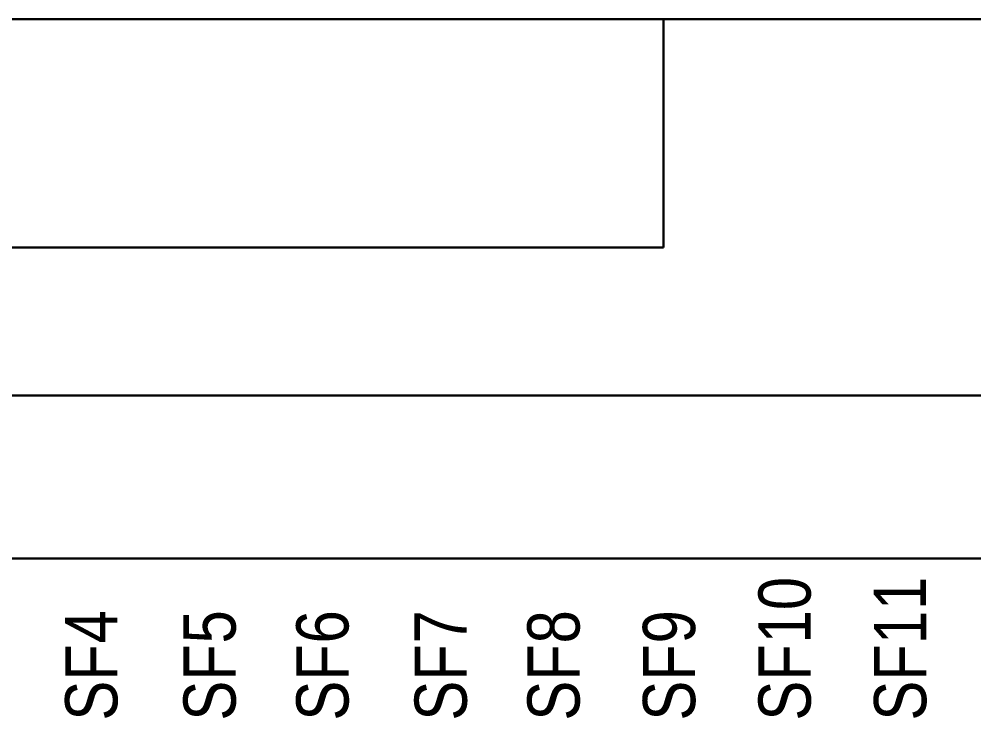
# Model space of a CAD drawing. Header units: millimetres. Extents: x -6000 to 26000, y -6000 to 26000.
# Drawn here: x 124.33 to 144.68, y -5121.42 to -5106.53 of the extents above; entities that cross this region are included whole.
import ezdxf

# ---------------------------------------------------------------- set-up
doc = ezdxf.new("R2010")
doc.units = ezdxf.units.MM
doc.header["$MEASUREMENT"] = 0
doc.layers.add('Чертеж и Рисунок_Ном._пера__1', color=7, linetype='Continuous', lineweight=15)
doc.layers.add('Чертеж и Рисунок_Ном._пера__21', color=7, linetype='Continuous', lineweight=30)
doc.styles.add('СГЕНЕРИР_СТИЛЬ_1', font='')
doc.styles.get('СГЕНЕРИР_СТИЛЬ_1').set_extended_font_data('Arial Narrow')

msp = doc.modelspace()

# ---------------------------------------------------------------- linework, layer by layer
at = {"layer": 'Чертеж и Рисунок_Ном._пера__21', "color": 7, "linetype": 'Continuous', "lineweight": 30}
for p, q in [((77.532, -5106.529), (161.043, -5106.529)), ((100.509, -5106.529), (138.066, -5106.529)), ((138.066, -5106.529), (138.066, -5111.397)), ((138.066, -5111.397), (100.509, -5111.397)), ((85.187, -5114.548), (153.36, -5114.548)), ((153.36, -5118.026), (85.187, -5118.026))]:
    msp.add_line(p, q, dxfattribs=at)

# ---------------------------------------------------------------- texts
at = {"layer": 'Чертеж и Рисунок_Ном._пера__1', "color": 7, "linetype": 'Continuous', "lineweight": 15, "char_height": 1.1128, "attachment_point": 7, "rotation": 90, "style": 'СГЕНЕРИР_СТИЛЬ_1'}
for s, insert in [('\\A1;{\\pql;\\fArial Narrow|b0|i0|c204|p34;10}', (141.216, -5119.834)), ('\\A1;{\\pql;\\fArial Narrow|b0|i0|c204|p34;1}', (143.659, -5119.122)), ('\\A1;{\\pql;\\fArial Narrow|b0|i0|c204|p34;4}', (126.425, -5119.834)), ('\\A1;{\\pql;\\fArial Narrow|b0|i0|c204|p34;5}', (128.964, -5119.834)), ('\\A1;{\\pql;\\fArial Narrow|b0|i0|c204|p34;6}', (131.368, -5119.834)), ('\\A1;{\\pql;\\fArial Narrow|b0|i0|c204|p34;7}', (133.869, -5119.834)), ('\\A1;{\\pql;\\fArial Narrow|b0|i0|c204|p34;8}', (136.292, -5119.834)), ('\\A1;{\\pql;\\fArial Narrow|b0|i0|c204|p34;9}', (138.754, -5119.834)), ('\\A1;{\\pql;\\fArial Narrow|b0|i0|c204|p34;SF1}', (143.679, -5121.478)), ('\\A1;{\\pql;\\fArial Narrow|b0|i0|c204|p34;SF}', (126.444, -5121.478)), ('\\A1;{\\pql;\\fArial Narrow|b0|i0|c204|p34;SF}', (128.964, -5121.478)), ('\\A1;{\\pql;\\fArial Narrow|b0|i0|c204|p34;SF}', (131.369, -5121.478)), ('\\A1;{\\pql;\\fArial Narrow|b0|i0|c204|p34;SF}', (133.889, -5121.478)), ('\\A1;{\\pql;\\fArial Narrow|b0|i0|c204|p34;SF}', (136.293, -5121.478)), ('\\A1;{\\pql;\\fArial Narrow|b0|i0|c204|p34;SF}', (138.755, -5121.478)), ('\\A1;{\\pql;\\fArial Narrow|b0|i0|c204|p34;SF}', (141.217, -5121.478))]:
    msp.add_mtext(s, dxfattribs=dict(at, insert=insert))

doc.saveas('drawing.dxf')
